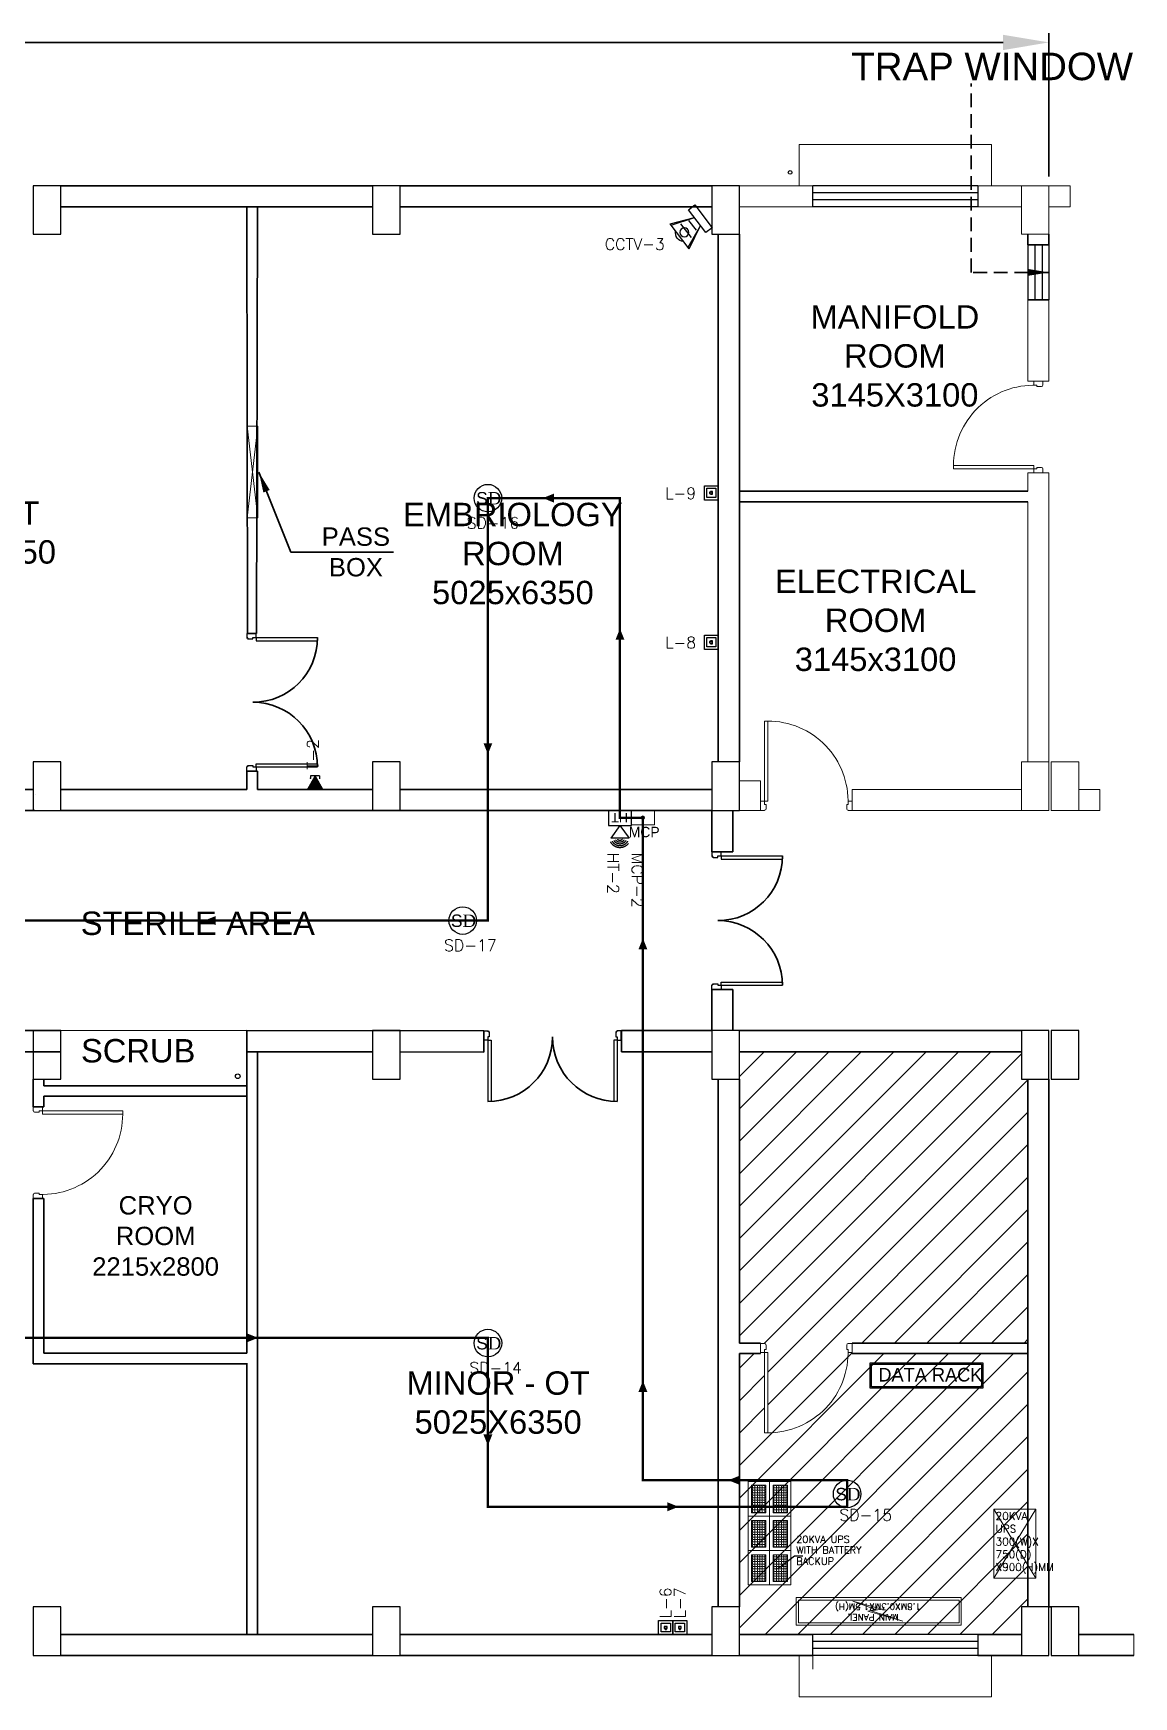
# Model space of a CAD drawing. Header units: millimetres. Extents: x 1327414 to 2124380, y -346496 to -91575.
# Drawn here: x 1830411 to 1842411, y -206533 to -188401 of the extents above; entities that cross this region are included whole.
import ezdxf
from ezdxf import colors
from ezdxf.entities.mleader import LeaderData, LeaderLine
from ezdxf.enums import TextEntityAlignment as Align
from ezdxf.math import Vec2, Vec3

# ---------------------------------------------------------------- set-up
doc = ezdxf.new("R2010")
doc.units = ezdxf.units.MM
doc.header["$LTSCALE"] = 600
doc.header["$MEASUREMENT"] = 0
doc.header["$PDMODE"] = 35
for name, pattern in [('CONTINU', [0]), ('DASHED2', [0.375, 0.25, -0.125]), ('HIDDEN', [0.375, 0.25, -0.125])]:
    doc.linetypes.add(name, pattern=pattern)
for name, color, linetype in [('col', 5, 'Continuous'), ('DATA RACK', 1, 'Continuous'), ('ELE-TEL POINT', 4, 'Continuous'), ('ELE.ELECTRICAL PANELS', 1, 'Continuous'), ('ELE.LAN POINT', 3, 'Continuous'), ('FA-ELECTRONIC HOOTER', 6, 'Continuous'), ('Lines', 7, 'Continuous'), ('LV.CC CEMARA', 66, 'Continuous'), ('MEP_HVAC_COPPER_PIPE', 5, 'Continuous'), ('MEP_HVAC_DRAIN_PIPE', 7, 'Continuous'), ('TEXT', 6, 'Continuous'), ('wall', 1, 'Continuous'), ('Window', 4, 'Continuous')]:
    doc.layers.add(name, color=color, linetype=linetype)
for name, color, linetype, lineweight in [('D.F', 251, 'Continuous', 5), ('DOOR', 144, 'Continuous', 13), ('ELE- DBS', 1, 'Continuous', 9), ('ELE. DB', 1, 'Continuous', 9), ('FA-BELOW SMOKE DERECTOR', 1, 'Continuous', 25), ('FA-FIRE TEXT', 7, 'Continuous', 0), ('FA-MNUAL CALL POINT', 10, 'Continuous', 20), ('FA-SMOKE DETECTOR', 191, 'Continuous', 15), ('FA-ZONE-1 CABLE', 6, 'Continuous', 15), ('furniture', 30, 'Continuous', 9), ('P-Wall', 8, 'Continuous', 35), ('toi-fix', 46, 'Continuous', 9), ('WIN', 151, 'Continuous', 9)]:
    doc.layers.add(name, color=color, linetype=linetype, lineweight=lineweight)
doc.styles.add('ARIAL', font='')
doc.styles.add('PDF Times New Roman', font='')
doc.styles.add('ROMANS', font='romans.shx')
doc.styles.add('ROMANT', font='romant.shx')
doc.styles.get("Standard").update_dxf_attribs({"font": ''})
doc.styles.add('Tw Cen MT', font='')
doc.styles.get('ARIAL').set_extended_font_data('Arial')
doc.styles.get('PDF Times New Roman').set_extended_font_data('Times New Roman')
doc.styles.get('Standard').set_extended_font_data('Stylus BT')
doc.styles.get('Tw Cen MT').set_extended_font_data('Tw Cen MT')
doc.dimstyles.get("Standard").update_dxf_attribs({"dimscale": 1.5, "dimtxt": 150, "dimasz": 150, "dimexe": 100, "dimexo": 100, "dimgap": 0.25, "dimtad": 0, "dimdec": 0, "dimzin": 0, "dimdsep": 46, "dimtxsty": 'ARIAL', "dimcen": 0.09, "dimdle": 100, "dimclrd": 7, "dimclre": 7, "dimclrt": 7, "dimadec": 0, "dimazin": 0, "dimtfac": 1, "dimtdec": 0, "dimtofl": 0, "dimtmove": 0, "dimatfit": 3, "dimfxl": 1, "dimtolj": 1, "dimtzin": 0, "dimarcsym": 0})

# ---------------------------------------------------------------- blocks, each defined once
blk = doc.blocks.new('W1800')
at = {"layer": 'wall', "color": 7}
for p, q in [((0, -58), (0, 173)), ((1800, 173), (1800, -58))]:
    blk.add_line(p, q, dxfattribs=at)
at = {"layer": 'Window'}
for p, q in [((0, 173), (1800, 173)), ((0, 98), (1800, 98)), ((1800, 18), (0, 18)), ((1800, -58), (0, -58))]:
    blk.add_line(p, q, dxfattribs=at)
blk = doc.blocks.new('A$C19B8274B')
at = {"layer": 'DOOR'}
blk.add_line((-45, 925), (-80, 925), dxfattribs=at)
at = {"layer": 'DOOR', "color": 8}
for p, q in [((-80, 50), (-80, 925)), ((-45, 50), (-45, 925)), ((-45, 50), (-80, 50)), ((-955, -50), (-955, -47.5)), ((-940, -35), (-942.5, -35)), ((-60, -35), (-57.5, -35)), ((-45, -50), (-45, -47.5))]:
    blk.add_line(p, q, dxfattribs=at)
for points in [[(-940, 15), (-955, 15), (-955, 50), (-1000, 50), (-1000, -50), (-955, -50)], [(-940, -35), (-940, 15)], [(-60, 15), (-45, 15), (-45, 50), (0, 50), (0, -50), (-45, -50)], [(-60, -35), (-60, 15)]]:
    blk.add_lwpolyline(points, dxfattribs=at)
for centre, radius, start, end in [((-80, 50), 875, 90, 182.29244), ((-955, -35), 12.5, 270, 0), ((-45, -35), 12.5, 180, 270)]:
    blk.add_arc(centre, radius, start, end, dxfattribs=at)
blk = doc.blocks.new('*D135')
at = {"layer": 'D.F', "color": 5, "lineweight": -2, "transparency": 16777216}
for p, q in [((3700, 16120), (3700, 17682)), ((36975, 16120), (36975, 17682)), ((4200, 17582), (16182, 17582)), ((36475, 17582), (24493, 17582))]:
    blk.add_line(p, q, dxfattribs=at)
at = {"layer": 'D.F', "color": 5, "transparency": 16777216}
for points in [[(4200, 17665), (4200, 17498), (3700, 17582)], [(36475, 17665), (36475, 17498), (36975, 17582)]]:
    blk.add_solid(points, dxfattribs=at)
at = {"layer": 'Defpoints', "color": 0, "transparency": 16777216}
for p in [(3700, 17582), (3700, 16020), (36975, 16020)]:
    blk.add_point(p, dxfattribs=at)
at = {"layer": 'D.F', "color": 7, "transparency": 16777216, "insert": (20337, 17582), "char_height": 750, "attachment_point": 5, "style": 'ROMANT'}
blk.add_mtext('\\A1;{\\H0.6667x;INFERTILITY CENTER}', dxfattribs=at)
blk = doc.blocks.new('Voice')
at = {"layer": 'ELE.LAN POINT', "color": 3}
for points in [[(0, -32), (128, -32), (128, 92), (0, 92)], [(22, -10), (106, -10), (106, 70), (22, 70)], [(77, 21), (70, 21), (70, 12), (58, 12), (58, 21), (51, 21), (51, 39), (77, 39)], [(76, 23), (68, 23), (68, 13), (59, 13), (59, 23), (52, 23), (52, 37), (76, 37)]]:
    blk.add_lwpolyline(points, close=True, dxfattribs=at)
blk = doc.blocks.new('tel')
at = {"layer": 'ELE-TEL POINT', "ltscale": 30}
h = blk.add_hatch(dxfattribs=at)
h.set_pattern_fill('ANSI31', color=4, scale=19.025387, style=0)
h.set_pattern_definition([(45, (-98.626, 0.184), (-42.7132, 42.7132), [])])
h.paths.add_polyline_path([(-99, 0), (840, 1654), (1778, -3)])
at = {"layer": 'ELE-TEL POINT', "color": 4, "ltscale": 30}
for p, q in [((-99, 0), (840, 1654)), ((1778, -3), (-99, 0)), ((840, 1654), (1778, -3))]:
    blk.add_line(p, q, dxfattribs=at)
at = {"layer": 'ELE-TEL POINT', "color": 4, "ltscale": 12}
for p, q in [((276, 1648), (275, 1398)), ((1404, 1646), (1403, 1396))]:
    blk.add_line(p, q, dxfattribs=at)
at = {"layer": 'ELE-TEL POINT', "color": 4, "linetype": 'Continuous', "ltscale": 12}
blk.add_line((276, 1648), (1404, 1646), dxfattribs=at)
at = {"layer": 'ELE-TEL POINT', "color": 4, "ltscale": 30, "const_width": 95.1}
for points in [[(227, 1363, 1), (323, 1363, 1)], [(1355, 1361, 1), (1451, 1361, 1)]]:
    blk.add_lwpolyline(points, format="xyb", close=True, dxfattribs=at)
blk = doc.blocks.new('RETETY')
at = {"layer": 'ELE- DBS'}
h = blk.add_hatch(dxfattribs=at)
h.set_pattern_fill('ANGLE', color=2, scale=3.830156, angle=90)
h.set_pattern_definition([(90, (316265.61, -529580.6), (-26.7536412, 3e-14), [19.4571936, -7.2964476]), (180, (316265.61, -529580.6), (-4e-14, -26.7536412), [19.4571936, -7.2964476])])
h.paths.add_polyline_path([(-430, 1088), (-430, 787), (-272, 787), (-272, 1088)])
h = blk.add_hatch(dxfattribs=at)
h.set_pattern_fill('ANGLE', color=2, scale=3.830156, angle=90)
h.set_pattern_definition([(90, (316499.715, -529580.6), (-26.7536412, 3e-14), [19.4571936, -7.2964476]), (180, (316499.715, -529580.6), (-4e-14, -26.7536412), [19.4571936, -7.2964476])])
h.paths.add_polyline_path([(-195, 1088), (-195, 787), (-37, 787), (-37, 1088)])
h = blk.add_hatch(dxfattribs=at)
h.set_pattern_fill('ANGLE', color=2, scale=3.830156, angle=90)
h.set_pattern_definition([(90, (316265.61, -529955.597), (-26.7536412, 3e-14), [19.4571936, -7.2964476]), (180, (316265.61, -529955.597), (-4e-14, -26.7536412), [19.4571936, -7.2964476])])
h.paths.add_polyline_path([(-430, 701), (-430, 412), (-272, 412), (-272, 701)])
h = blk.add_hatch(dxfattribs=at)
h.set_pattern_fill('ANGLE', color=2, scale=3.830156, angle=90)
h.set_pattern_definition([(90, (316499.715, -529955.597), (-26.7536412, 3e-14), [19.4571936, -7.2964476]), (180, (316499.715, -529955.597), (-4e-14, -26.7536412), [19.4571936, -7.2964476])])
h.paths.add_polyline_path([(-195, 701), (-195, 412), (-37, 412), (-37, 701)])
h = blk.add_hatch(dxfattribs=at)
h.set_pattern_fill('ANGLE', color=2, scale=3.830156, angle=90)
h.set_pattern_definition([(90, (316265.61, -530330.594), (-26.7536412, 3e-14), [19.4571936, -7.2964476]), (180, (316265.61, -530330.594), (-4e-14, -26.7536412), [19.4571936, -7.2964476])])
h.paths.add_polyline_path([(-430, 326), (-430, 37), (-272, 37), (-272, 326)])
h = blk.add_hatch(dxfattribs=at)
h.set_pattern_fill('ANGLE', color=2, scale=3.830156, angle=90)
h.set_pattern_definition([(90, (316499.715, -530330.594), (-26.7536412, 3e-14), [19.4571936, -7.2964476]), (180, (316499.715, -530330.594), (-4e-14, -26.7536412), [19.4571936, -7.2964476])])
h.paths.add_polyline_path([(-195, 326), (-195, 37), (-37, 37), (-37, 326)])
at = {"layer": 'ELE- DBS', "color": 3}
for p, q in [((-468, 750), (-234, 750)), ((-234, 750), (0, 750)), ((-468, 375), (-234, 375)), ((-234, 375), (0, 375))]:
    blk.add_line(p, q, dxfattribs=at)
for points in [[(-468, 0), (-468, 1125), (-234, 1125), (-234, 0)], [(-430, 787), (-430, 1088), (-272, 1088), (-272, 787)], [(-234, 0), (-234, 1125), (0, 1125), (0, 0)], [(-195, 787), (-195, 1088), (-37, 1088), (-37, 787)], [(-430, 412), (-430, 701), (-272, 701), (-272, 412)], [(-195, 412), (-195, 701), (-37, 701), (-37, 412)], [(-430, 37), (-430, 326), (-272, 326), (-272, 37)], [(-195, 37), (-195, 326), (-37, 326), (-37, 37)]]:
    blk.add_lwpolyline(points, close=True, dxfattribs=at)
blk = doc.blocks.new('SMOKE DETECTOR')
at = {"layer": 'FA-BELOW SMOKE DERECTOR', "color": 7}
blk.add_circle((931029, -118294), 166, dxfattribs=at)
at = {"layer": 'FA-BELOW SMOKE DERECTOR', "insert": (930887, -118373), "char_height": 150, "attachment_point": 7, "style": 'PDF Times New Roman'}
blk.add_mtext('{\\fArial|b0|i0|c0|p34;S}D', dxfattribs=at)
blk = doc.blocks.new('MCP')
at = {"layer": 'FA-MNUAL CALL POINT'}
h = blk.add_hatch(color=256, dxfattribs=at)
h.set_gradient(color1=(255, 0, 0), color2=(255, 39, 39), centered=1, one_color=1, tint=0.57958)
h.paths.add_polyline_path([(417504, 744464, 1), (417478, 744464, 1)])
blk.add_lwpolyline([(417408, 744516), (417574, 744516), (417574, 744412), (417408, 744412)], close=True, dxfattribs=at)
blk.add_circle((417490, 744464), 13, dxfattribs=at)
at = {"layer": 'FA-MNUAL CALL POINT', "insert": (417500, 744322), "char_height": 75, "width": 244.76, "attachment_point": 8}
blk.add_mtext('MCP', dxfattribs=at)
blk = doc.blocks.new('110DB FIRE HOOTER')
at = {"layer": 'FA-ELECTRONIC HOOTER', "color": 53, "linetype": 'DASHED2'}
for p, q in [((-0.238, 0), (-0.238, -0.311)), ((0.238, 0), (-0.238, 0)), ((-0.238, -0.311), (0.238, -0.311)), ((0.238, -0.311), (0.238, 0))]:
    blk.add_line(p, q, dxfattribs=at)
at = {"layer": 'FA-ELECTRONIC HOOTER', "color": 53, "linetype": 'DASHED2', "ltscale": 0.1}
for p, q in [((0, -0.311), (-0.19, -0.576)), ((0, -0.311), (0.19, -0.576)), ((0.19, -0.576), (-0.19, -0.576))]:
    blk.add_line(p, q, dxfattribs=at)
for radius, start, end in [(0.231, 210.2007, 319.4187), (0.193, 212.22, 327.78), (0.155, 215.2483, 324.7517), (0.118, 220.3172, 319.6828), (0.08, 230.7147, 309.2853)]:
    blk.add_arc((0, -0.536), radius, start, end, dxfattribs=at)
at = {"layer": 'FA-ELECTRONIC HOOTER', "color": 53, "insert": (0.165, -0.247), "char_height": 0.1942, "width": 0.36807, "attachment_point": 1, "rotation": 180}
blk.add_mtext('HT', dxfattribs=at)
blk = doc.blocks.new('CC CEMARA')
at = {"layer": 'LV.CC CEMARA', "linetype": 'ByBlock'}
for p, q in [((94, -242), (19, -67)), ((19, -67), (104, -231)), ((47, -104), (105, -35)), ((240, -67), (65, -12)), ((232, -76), (65, -12)), ((81, -159), (163, -62)), ((94, -242), (240, -67))]:
    blk.add_line(p, q, dxfattribs=at)
blk.add_lwpolyline([(111, 43), (66, 80), (-66, -80), (-22, -117)], close=True, dxfattribs=at)
blk.add_circle((133, -123), 32.9, dxfattribs=at)
blk.add_arc((132, -124), 66.7, 275.3702, 5.5412, dxfattribs=at)
blk = doc.blocks.new('rwgha')
at = {"layer": 'P-Wall'}
h = blk.add_hatch(dxfattribs=at)
h.set_pattern_fill('ANSI31', color=256, scale=2000)
h.paths.add_polyline_path([(36745, 6280), (36675, 6280), (36675, 6580), (33600, 6580), (33600, 6280), (33600, 3405), (33830, 3405), (33876, 3398.9, -0.3914863), (33887.5, 3386.5), (33890, 3386.5), (33890, 3336.5), (33875, 3336.5), (33875, 3301.5), (33910, 3301.5), (33910, 2426.5, 0.4259816), (34784.3, 3336.5), (34770, 3336.5), (34772.5, 3386.5, -0.4142136), (34785, 3399), (34785, 3401.5), (34830, 3401.5), (34830, 3405), (36745, 3405)])
h.paths.add_polyline_path([(36745, 3290), (34830, 3290), (34830, 3301.5), (34785, 3301.5, -0.4142136), (33910, 2426.5), (33875, 2426.5), (33875, 3301.5), (33830, 3301.5), (33830, 3290), (33600, 3290), (33600, 530), (33600, 230), (34400, 230), (36200, 230), (36675, 230), (36675, 530), (36745, 530)])
at = {"color": 8, "lineweight": 25}
for p, q in [((28330, 11139.3), (28230, 11139.3)), ((28230, 11139.3), (28230, 11094.3)), ((28230, 11094.3), (28232.5, 11094.3)), ((28245, 11079.3), (28245, 11081.8)), ((28245, 11079.3), (28295, 11079.3)), ((28295, 11079.3), (28295, 11094.3)), ((28295, 11094.3), (28330, 11094.3)), ((28330, 11094.3), (28330, 11139.3)), ((28330, 11094.3), (29000, 11094.3)), ((28330, 11094.3), (28330, 11059.3)), ((28330, 11059.3), (29000, 11059.3)), ((28230, 9639.3), (28230, 9684.3)), ((28230, 9684.3), (28232.5, 9684.3)), ((28330, 9639.3), (28230, 9639.3)), ((28330, 9639.3), (28230, 9639.3)), ((28245, 9699.3), (28245, 9696.8)), ((28245, 9699.3), (28295, 9699.3)), ((28295, 9699.3), (28295, 9684.3)), ((28295, 9684.3), (28330, 9684.3)), ((28330, 9719.3), (29000, 9719.3)), ((28330, 9684.3), (28330, 9719.3)), ((28330, 9684.3), (29000, 9684.3)), ((28330, 9684.3), (28330, 9639.3)), ((33400, 8759.3), (33300, 8759.3)), ((33300, 8759.3), (33300, 8714.3)), ((33300, 8714.3), (33302.5, 8714.3)), ((33365, 8699.3), (33365, 8714.3)), ((33365, 8714.3), (33400, 8714.3)), ((33400, 8714.3), (33400, 8759.3)), ((33400, 8714.3), (34070, 8714.3)), ((33400, 8714.3), (33400, 8679.3)), ((33315, 8699.3), (33315, 8701.8)), ((33315, 8699.3), (33365, 8699.3)), ((33400, 8679.3), (34070, 8679.3)), ((33300, 7259.3), (33300, 7304.3)), ((33300, 7304.3), (33302.5, 7304.3)), ((33400, 7259.3), (33300, 7259.3)), ((33400, 7259.3), (33300, 7259.3)), ((33315, 7319.3), (33315, 7316.8)), ((33315, 7319.3), (33365, 7319.3)), ((33365, 7319.3), (33365, 7304.3)), ((33365, 7304.3), (33400, 7304.3)), ((33400, 7339.3), (34070, 7339.3)), ((33400, 7304.3), (33400, 7339.3)), ((33400, 7304.3), (34070, 7304.3)), ((33400, 7304.3), (33400, 7259.3)), ((30812.3, 6707.4), (30812.3, 6807.4)), ((30812.3, 6707.4), (30812.3, 6807.4)), ((30812.3, 6807.4), (30857.3, 6807.4)), ((30857.3, 6807.4), (30857.3, 6804.9)), ((30872.3, 6742.4), (30857.3, 6742.4)), ((30857.3, 6742.4), (30857.3, 6707.4)), ((30872.3, 6792.4), (30869.8, 6792.4)), ((30872.3, 6792.4), (30872.3, 6742.4)), ((32252.3, 6792.4), (32254.8, 6792.4)), ((32252.3, 6792.4), (32252.3, 6742.4)), ((32252.3, 6742.4), (32267.3, 6742.4)), ((32312.3, 6807.4), (32267.3, 6807.4)), ((32267.3, 6807.4), (32267.3, 6804.9)), ((32267.3, 6742.4), (32267.3, 6707.4)), ((32312.3, 6707.4), (32312.3, 6807.4)), ((30857.3, 6707.4), (30812.3, 6707.4)), ((30857.3, 6707.4), (30857.3, 6037.4)), ((30857.3, 6707.4), (30892.3, 6707.4)), ((30892.3, 6707.4), (30892.3, 6037.4)), ((32232.3, 6707.4), (32232.3, 6037.4)), ((32267.3, 6707.4), (32232.3, 6707.4)), ((32267.3, 6707.4), (32312.3, 6707.4)), ((32267.3, 6707.4), (32267.3, 6037.4))]:
    blk.add_line(p, q, dxfattribs=at)
at = {"color": 8}
for centre, radius, start, end in [((28245, 11094.3), 12.5, 180, 270), ((28295, 11094.3), 705, 270, 0), ((28295, 9684.3), 705, 0, 90), ((28245, 9684.3), 12.5, 90, 180), ((33315, 8714.3), 12.5, 180, 270), ((33365, 8714.3), 705, 270, 0), ((33365, 7304.3), 705, 0, 90), ((33315, 7304.3), 12.5, 90, 180), ((30857.3, 6792.4), 12.5, 0, 90), ((30857.3, 6742.4), 705, 270, 0), ((32267.3, 6742.4), 705, 180, 270), ((32267.3, 6792.4), 12.5, 90, 180)]:
    blk.add_arc(centre, radius, start, end, dxfattribs=at)
at = {"layer": 'col'}
for points in [[(25900, 15490), (26200, 15490), (26200, 16020), (25900, 16020)], [(29600, 15490), (29900, 15490), (29900, 16020), (29600, 16020)], [(33300, 15490), (33600, 15490), (33600, 16020), (33300, 16020)], [(25900, 9210), (26200, 9210), (26200, 9740), (25900, 9740)], [(29600, 9210), (29900, 9210), (29900, 9740), (29600, 9740)], [(33300, 9210), (33600, 9210), (33600, 9740), (33300, 9740)], [(25900, 6280), (26200, 6280), (26200, 6810), (25900, 6810)], [(29600, 6280), (29900, 6280), (29900, 6810), (29600, 6810)], [(33300, 6280), (33600, 6280), (33600, 6810), (33300, 6810)], [(36675, 6280), (36975, 6280), (36975, 6810), (36675, 6810)], [(37000, 6280), (37300, 6280), (37300, 6810), (37000, 6810)], [(25900, 0), (26200, 0), (26200, 530), (25900, 530)], [(29600, 0), (29900, 0), (29900, 530), (29600, 530)], [(33300, 0), (33600, 0), (33600, 530), (33300, 530)], [(36675, 0), (36975, 0), (36975, 530), (36675, 530)], [(37000, 0), (37300, 0), (37300, 530), (37000, 530)]]:
    blk.add_lwpolyline(points, close=True, dxfattribs=at)
at = {"layer": 'D.F'}
for p, q in [((34400.3, 16020), (33600, 16020)), ((34400.3, 16020), (34400.3, 15790)), ((36675, 16020), (36200.3, 16020)), ((36200.3, 16020), (36200.3, 15790)), ((36975, 16020), (37205, 16020)), ((37205, 16020), (37205, 15790)), ((34400.3, 15790), (33600, 15790)), ((36675, 15790), (36200.3, 15790)), ((37205, 15790), (36975, 15790)), ((36745, 14775), (36745, 13890)), ((36975, 14775), (36975, 13890)), ((36975, 13890), (36745, 13890)), ((36745, 12890), (36975, 12890)), ((36745, 12890), (36745, 12690)), ((36975, 12890), (36975, 9740)), ((36745, 12575), (36745, 9740)), ((33600, 9533), (33830, 9533)), ((33830, 9533), (33830, 9210)), ((34830, 9440), (36675, 9440)), ((34830, 9440), (34830, 9210)), ((37300, 9440), (37530, 9440)), ((37530, 9440), (37530, 9210)), ((33600, 9210), (33830, 9210)), ((34830, 9210), (36675, 9210)), ((37530, 9210), (37300, 9210)), ((33830, 3405), (33830, 3290)), ((34830, 3290), (34830, 3405)), ((36200, 230), (36200, 0)), ((37900, 0), (37900, 230)), ((34400, 80), (34400, -150))]:
    blk.add_line(p, q, dxfattribs=at)
for points in [[(36350.3, 16020), (36350.3, 16470), (34250.3, 16470), (34250.3, 16020)], [(36350, 0), (36350, -450), (34250, -450), (34250, 0)]]:
    blk.add_lwpolyline(points, dxfattribs=at)
for points in [[(36675, 15490), (36975, 15490), (36975, 16020), (36675, 16020)], [(36675, 9210), (36975, 9210), (36975, 9740), (36675, 9740)], [(37000, 9210), (37300, 9210), (37300, 9740), (37000, 9740)]]:
    blk.add_lwpolyline(points, close=True, dxfattribs=at)
at = {"layer": 'furniture', "linetype": 'Continuous'}
blk.add_line((28230, 6810), (26015, 6810), dxfattribs=at)
at = {"layer": 'MEP_HVAC_COPPER_PIPE'}
blk.add_circle((34153.2, 16165), 20, dxfattribs=at)
at = {"layer": 'MEP_HVAC_DRAIN_PIPE', "linetype": 'ByBlock'}
blk.add_circle((28130, 6313.2), 25, dxfattribs=at)
at = {"layer": 'P-Wall', "color": 8}
for p, q in [((29600, 16020), (26200, 16020)), ((29900, 16020), (33300, 16020)), ((29600, 15790), (26200, 15790)), ((29900, 15790), (33300, 15790)), ((28234.9, 11140), (28334.9, 11140)), ((28230, 6810), (28230, 3295)), ((28345, 6580), (28345, 230)), ((25900, 6280), (25900, 5980)), ((28230, 6210), (26015, 6210)), ((26015, 6095), (26015, 5980)), ((28230, 6095), (26015, 6095)), ((25900, 4980), (25900, 3180)), ((26015, 4980), (26015, 3295)), ((28230, 3295), (26015, 3295)), ((28230, 3180), (25900, 3180)), ((28230, 3184.7), (28230, 230)), ((29600, 230), (26200, 230)), ((29900, 230), (33300, 230)), ((29600, 0), (26200, 0)), ((29900, 0), (33300, 0))]:
    blk.add_line(p, q, dxfattribs=at)
at = {"layer": 'P-Wall', "color": 8, "linetype": 'Continuous'}
for p, q in [((28230, 15790), (28234.9, 11140)), ((28345, 15790), (28334.9, 11140)), ((33370, 15490), (33370, 9740)), ((33600, 15490), (33600, 9740)), ((36745, 15375), (36745, 15490)), ((36745, 15375), (36745, 15420)), ((36975, 15375), (36975, 15490)), ((36975, 15375), (36975, 15420)), ((36975, 15375), (36745, 15375)), ((36975, 14775), (36745, 14775)), ((28230, 9639.3), (28345, 9639.3)), ((28230, 9639.3), (28230, 9440)), ((28345, 9639.3), (28345, 9440)), ((26200, 9440), (28230, 9440)), ((28345, 9440), (29600, 9440)), ((29600, 9440), (29600, 9440)), ((29900, 9440), (33300, 9440)), ((25925.7, 9382.5), (25925.7, 9382.5)), ((25915.7, 9210), (25900, 9210)), ((25915.7, 9210), (25915.7, 9210)), ((26200, 9210), (28230, 9210)), ((28230, 9210), (33300, 9210)), ((29600, 9210), (29600, 9210)), ((24040.5, 6812), (26200, 6810)), ((25910, 6803), (25910, 6803)), ((28230, 6810), (30812.3, 6807.4)), ((30812.3, 6577.4), (30812.3, 6807.4)), ((33600, 6810), (36675, 6810)), ((24040.5, 6582.1), (26200, 6580)), ((25900, 6630.5), (25900, 6630.5)), ((28230, 6580), (29600, 6580)), ((29900, 6580), (30812.3, 6577.4)), ((33600, 6580), (36675, 6580)), ((33370, 530), (33370, 6280)), ((33600, 3405), (33600, 6280)), ((36745, 530), (36745, 6280)), ((36975, 530), (36975, 6280)), ((26015, 5980), (25900, 5980)), ((26015, 4980), (25900, 4980)), ((33600, 3405), (33830, 3405)), ((33600, 3290), (33830, 3290)), ((33600, 530), (33600, 3290)), ((34830, 3405), (36745, 3405)), ((34830, 3290), (36745, 3290)), ((34400, 230), (33600, 230)), ((36675, 230), (36200, 230)), ((37900, 230), (37300, 230)), ((34400, 0), (33600, 0)), ((36675, 0), (36200, 0)), ((37900, 0), (37300, 0))]:
    blk.add_line(p, q, dxfattribs=at)
at = {"layer": 'P-Wall'}
for p, q in [((33600, 12690), (36745, 12690)), ((36745, 12575), (33600, 12575)), ((25640, 9440), (25900, 9440)), ((25900, 9210), (25640, 9210)), ((33300, 9210), (33300, 8760)), ((33530, 8760), (33530, 9210)), ((33300, 8760), (33530, 8760)), ((33530, 7259.3), (33300, 7259.3)), ((33300, 7259.3), (33300, 6810)), ((33530, 6810), (33530, 7259.3)), ((32313, 6580), (32313, 6810)), ((32313, 6810), (33300, 6810)), ((33300, 6580), (32313, 6580)), ((26015, 6210), (26015, 6280)), ((36975, 530), (37000, 530))]:
    blk.add_line(p, q, dxfattribs=at)
at = {"layer": 'WIN', "color": 8, "linetype": 'Continuous'}
for p, q in [((28233.2, 12398.5), (28348.7, 13398.5)), ((28348.7, 12398.5), (28233.2, 13398.5))]:
    blk.add_line(p, q, dxfattribs=at)
at = {"layer": 'WIN', "linetype": 'Continuous'}
blk.add_lwpolyline([(28348.7, 12398.5), (28233.2, 12398.5), (28233.2, 13398.5), (28348.7, 13398.5)], close=True, dxfattribs=at)
at = {"layer": 'Window', "ltscale": 750}
for p, q in [((36745, 15375), (36745, 14775)), ((36820, 15375), (36820, 14775)), ((36900, 15375), (36900, 14775)), ((36975, 15375), (36975, 14775))]:
    blk.add_line(p, q, dxfattribs=at)
at = {"layer": 'D.F'}
for p in [(34400.3, 15847.5), (34400, 57.5)]:
    blk.add_blockref('W1800', p, dxfattribs=at)
at = {"layer": 'D.F', "xscale": -1}
blk.add_blockref('A$C19B8274B', (33830, 9260), dxfattribs=at)
at = {"layer": 'D.F', "rotation": 180}
blk.add_blockref('A$C19B8274B', (33830, 3351.5), dxfattribs=at)
at = {"layer": 'DOOR', "linetype": 'Continuous', "xscale": -1}
for p, rotation in [((36860, 12890), 89.99999999999984), ((25950, 5980), 270)]:
    blk.add_blockref('A$C19B8274B', p, dxfattribs=dict(at, rotation=rotation))
at = {"layer": 'TEXT', "color": 8, "style": 'ARIAL'}
blk.add_text('TRAP WINDOW', height=300, dxfattribs=at).set_placement((36356.1, 17080.3), align=Align.BOTTOM_CENTER)
for s, insert, char_height, width, attachment_point in [('MANIFOLD ROOM\\P3145X3100', (35295.4, 14163.3), 255, 2493.817, 5), (' IVF - OT\\P5915X6350', (25236.6, 12238.8), 255, 2454.158, 5), ('EMBRIOLOGY ROOM 5025x6350', (31130, 12009.4), 255, 2711.593, 5), ('PASS BOX', (29418.2, 12027), 200, 1149.25, 5), ('ELECTRICAL ROOM\\P3145x3100', (35085.1, 11835.6), 255, 2572.786, 2), ('STERILE AREA', (27694.2, 7978.8), 255, 5392.826, 5), ('SCRUB', (27043.9, 6589.7), 255, 3332.726, 5), ('CRYO ROOM 2215x2800', (27234.2, 4571.3), 200, 1382.81, 5), ('MINOR - OT\\P5025X6350', (30969.2, 2754.6), 255, 2454.158, 5)]:
    blk.add_mtext(s, dxfattribs=dict(at, insert=insert, char_height=char_height, width=width, attachment_point=attachment_point))
at = {"layer": 'D.F'}
dim = blk.add_aligned_dim(p1=(36975, 16020), p2=(3700, 16020), distance=-1561.6, text='{\\H0.6667x;INFERTILITY CENTER}', dimstyle='Standard', override={"dimscale": 1, "dimtxt": 750, "dimasz": 500, "dimtxsty": 'ROMANT', "dimclrd": 5, "dimclre": 5, "dimclrt": 7}, dxfattribs=at)
dim.commit()
dim.dimension.update_dxf_attribs({"geometry": '*D135', "text_midpoint": (20337.5, 17581.6)})
at = {"layer": 'Lines', "linetype": 'HIDDEN'}
blk.add_leader([(36975, 15075), (36126.8, 15075), (36126.8, 17135.2)], dimstyle='Standard', override={"dimgap": 0.25, "dimtad": 0}, dxfattribs=at)
at = {"layer": 'toi-fix', "linetype": 'Continuous'}
blk.add_leader([(28360, 12898.5), (28709.1, 12027), (29827.4, 12027)], dimstyle='Standard', dxfattribs=at)

msp = doc.modelspace()

# ---------------------------------------------------------------- linework, layer by layer
at = {"layer": 'DATA RACK', "color": 1, "ltscale": 5}
for points in [[(1839536.6, -202892.8), (1840763.6, -202892.8), (1840763.6, -203170.3), (1839536.6, -203170.3)], [(1839550.1, -202906.3), (1840750.1, -202906.3), (1840750.1, -203156.8), (1839550.1, -203156.8)]]:
    msp.add_lwpolyline(points, close=True, dxfattribs=at)
at = {"layer": 'ELE- DBS', "color": 3}
for p, q in [((1840884.8, -204489.7), (1841343.1, -205239.7)), ((1841343.1, -204489.7), (1840884.8, -205239.7))]:
    msp.add_line(p, q, dxfattribs=at)
msp.add_lwpolyline([(1840884.8, -204489.7), (1841343.1, -204489.7), (1841343.1, -205239.7), (1840884.8, -205239.7)], close=True, dxfattribs=at)
at = {"layer": 'ELE.ELECTRICAL PANELS', "lineweight": 5}
for points in [[(1838730.3, -205752.8), (1838730.3, -205452.5), (1840530.3, -205452.5), (1840530.3, -205752.8)], [(1838754.1, -205727), (1838754.1, -205478.8), (1840506.4, -205478.8), (1840506.4, -205727)]]:
    msp.add_lwpolyline(points, close=True, dxfattribs=at)
msp.add_lwpolyline([(1839892.8, -205708.7), (1839549, -205596.3), (1839664.3, -205578.5), (1839346.8, -205489.6), (1839596, -205582.2), (1839512.8, -205599.8), (1839892.8, -205708.7)], dxfattribs=at)
at = {"layer": 'FA-SMOKE DETECTOR', "color": 211}
for points in [[(1836088.2, -193467.7, 97.3, 0, 0), (1835966.9, -193467.7, 0, 0, 0)], [(1836808.2, -195012, 97.3, 0, 0), (1836808.2, -194890.7, 0, 0, 0)], [(1835368.2, -196139.2, 97.3, 0, 0), (1835368.2, -196260.5, 0, 0, 0)], [(1832398.8, -198072.8, 97.3, 0, 0), (1832277.5, -198072.8, 0, 0, 0)], [(1837058.3, -198386.8, 97.3, 0, 0), (1837058.3, -198265.5, 0, 0, 0)], [(1832740.7, -202620.8, 97.3, 0, 0), (1832861.9, -202620.8, 0, 0, 0)], [(1837058.3, -203210.1, 97.3, 0, 0), (1837058.3, -203088.8, 0, 0, 0)], [(1835368.2, -203673.2, 97.3, 0, 0), (1835368.2, -203794.5, 0, 0, 0)], [(1838110.7, -204172.8, 97.3, 0, 0), (1837989.4, -204172.8, 0, 0, 0)], [(1837326.5, -204462.2, 97.3, 0, 0), (1837447.8, -204462.2, 0, 0, 0)]]:
    msp.add_lwpolyline(points, format="xyseb", dxfattribs=at)
at = {"layer": 'FA-ZONE-1 CABLE', "color": 211}
msp.add_lwpolyline([(1829875.7, -202620.8, 25, 25, 0), (1835368.2, -202620.8, 25, 25, 0), (1835368.2, -204462.2, 25, 25, 0), (1839284.8, -204462.2, 25, 25, 0), (1839284.8, -204172.8, 25, 25, 0), (1837058.3, -204172.8, 25, 25, 0), (1837058.3, -196951.8, 25, 25, 0), (1836808.2, -196951.8, 25, 25, 0), (1836808.2, -193467.7, 25, 25, 0), (1835368.2, -193467.7, 25, 25, 0), (1835368.2, -198072.8, 25, 25, 0), (1829658.2, -198072.8, 25, 25, 0)], format="xyseb", dxfattribs=at)

# ---------------------------------------------------------------- block references
at = {"layer": 'ELE-TEL POINT', "color": 0, "ltscale": 30, "xscale": -0.08874706337416964, "yscale": 0.0887470633741702, "zscale": 0.0887470633741702, "rotation": 359.8929051788798}
msp.add_blockref('tel', (1833557.7, -196642.8), dxfattribs=at)
at = {"layer": 'ELE. DB', "linetype": 'ByBlock'}
msp.add_blockref('RETETY', (1838672.5, -205313.6), dxfattribs=at)
at = {"layer": 'ELE.LAN POINT', "color": 7, "xscale": -1.211286963933217, "yscale": 1.211286963933217, "zscale": 1.211286963933217, "rotation": 269.9999999999999}
for p in [(1837769.2, -193488.6), (1837769.2, -195117.4)]:
    msp.add_blockref('Voice', p, dxfattribs=at)
at = {"layer": 'ELE.LAN POINT', "color": 7, "xscale": -1.211286963933217, "yscale": 1.211286963933217, "zscale": 1.211286963933217}
for p in [(1837384.3, -205814.3), (1837539.2, -205814.3)]:
    msp.add_blockref('Voice', p, dxfattribs=at)
at = {"layer": 'FA-BELOW SMOKE DERECTOR', "color": 6, "xscale": 0.9035551315104862, "yscale": 0.9035551315104862, "zscale": 0.9035551315104862}
for p in [(994132.4, -86582.7), (993857.4, -91187.8), (994132.4, -95792.8), (998049.1, -97437.8)]:
    msp.add_blockref('SMOKE DETECTOR', p, dxfattribs=at)
at = {"layer": 'FA-ELECTRONIC HOOTER', "color": 1, "xscale": 524.5490323392462, "yscale": 524.5490323392462, "zscale": 524.5490323392462, "rotation": 359.9999999999999}
msp.add_blockref('110DB FIRE HOOTER', (1836808.2, -196872.8), dxfattribs=at)
at = {"layer": 'FA-MNUAL CALL POINT', "xscale": 1.510701213137029, "yscale": 1.510701213137029, "zscale": 1.510701213137029, "rotation": 359.9999999999999}
msp.add_blockref('MCP', (1206354.9, -1321614.1), dxfattribs=at)
at = {"layer": 'LV.CC CEMARA', "xscale": -1.500000000000001, "yscale": 1.5, "zscale": 1.5, "rotation": 357.2623958888427}
msp.add_blockref('CC CEMARA', (1837719.3, -190396.6), dxfattribs=at)
at = {"layer": 'P-Wall'}
msp.add_blockref('rwgha', (1804510.7, -206082.8), dxfattribs=at)

# ---------------------------------------------------------------- texts
at = {"layer": 'DATA RACK', "color": 1, "ltscale": 5, "insert": (1839625.7, -202948.7), "char_height": 148.31, "width": 1124.346, "attachment_point": 1, "style": 'Tw Cen MT'}
msp.add_mtext('DATA RACK', dxfattribs=at)
at = {"layer": 'ELE. DB', "color": 0, "insert": (1840904.5, -204522), "char_height": 83.335, "attachment_point": 1}
msp.add_mtext('{\\Fromans.shx|c0;20KVA\\PUPS\\P300(W)X\\P750(D)\\PX900(H)MM\\P} ', dxfattribs=at)
at = {"layer": 'FA-FIRE TEXT', "color": 200, "linetype": 'CONTINU', "char_height": 125, "width": 349.838, "attachment_point": 1, "style": 'ROMANS'}
for s, insert in [('{\\C256;CCTV-3\\P}', (1836643.4, -190637.4)), ('{\\C256;L-9\\P}', (1837301.1, -193353.4)), ('{\\C256;SD-16\\P}', (1835136.9, -193675.4)), ('{\\C256;L-8\\P}', (1837301.1, -194979.6)), ('{\\C256;SD-17\\P}', (1834891.1, -198280.8)), ('{\\C256;SD-14\\P}', (1835166.1, -202885.8)), ('{\\C256;SD-15\\P}', (1839201.8, -204489.6))]:
    msp.add_mtext(s, dxfattribs=dict(at, insert=insert))
for s, insert, rotation in [('{\\C256;T-2\\P}', (1833396.7, -196427.2), 90), ('{\\C256;HT-2\\P}', (1836797.6, -197331.1), 270), ('{\\C256;MCP-2\\P}', (1837062.4, -197331.1), 270), ('{\\C256;L-6\\P}', (1837242.6, -205679), 90), ('{\\C256;L-7\\P}', (1837397.5, -205679.2), 90)]:
    msp.add_mtext(s, dxfattribs=dict(at, insert=insert, rotation=rotation))
at = {"layer": 'TEXT', "color": 7, "linetype": 'Continuous', "ltscale": 12, "style": 'ROMANS'}
for s, height, p in [('20KVA UPS', 77.12, (1838731.7, -204855.9, 0)), ('WITH BATTERY', 77.125, (1838731.7, -204973.4, 0)), ('BACKUP', 77.12, (1838731.7, -205093.8, 0))]:
    msp.add_text(s, height=height, dxfattribs=at).set_placement(p)
at = {"layer": 'TEXT', "color": 0, "linetype": 'Continuous', "ltscale": 12, "style": 'ROMANS'}
for s, height, p in [('1.8MX0.3MX1.5M(H)', 70.101, (1840090.6, -205516.5)), ('MAIN PANEL', 70.1, (1839847.8, -205633.3))]:
    msp.add_text(s, height=height, rotation=180, dxfattribs=at).set_placement(p)

# ---------------------------------------------------------------- leaders
at = {"layer": 'TEXT', "color": 0, "linetype": 'Continuous', "ltscale": 12}
ml = msp.add_multileader_mtext('Standard', dxfattribs=at)
ml.set_content(' ')
ml.set_leader_properties()
ml.build(insert=Vec2(0, 0))
ml.multileader.update_dxf_attribs({"dogleg_length": 91.7, "arrow_head_size": 61.1})
ctx = ml.context
ctx.base_point, ctx.char_height, ctx.arrow_head_size, ctx.landing_gap_size, ctx.plane_origin, ctx.plane_x_axis = Vec3(1838803.8, -204997.2), 2.45, 61.1, 1.22, Vec3(1838504.6, -205080.7), Vec3(-1, 0)
ctx.text_align_type = 2
notes = []
notes.append((ctx, [(0, (1, 1, 0), (1838712.1, -204997.2), (1, 0), 91.7, [(0, [(1838504.6, -205152.2)], 0, [])])]))
ctx.mtext.insert, ctx.mtext.flow_direction = Vec3(1838805, -204995.8), 5
for ctx, leaders in notes:
    for number, flags, end, landing, length, lines in leaders:
        leader = LeaderData()
        leader.index, (leader.has_last_leader_line, leader.has_dogleg_vector, leader.attachment_direction) = number, flags
        leader.last_leader_point, leader.dogleg_vector, leader.dogleg_length = Vec3(end), Vec3(landing), length
        for number, points, colour, breaks in lines:
            line = LeaderLine()
            line.index, line.vertices, line.color, line.breaks = number, Vec3.list(points), colors.encode_raw_color(colour), breaks
            leader.lines.append(line)
        ctx.leaders.append(leader)

doc.saveas('drawing.dxf')
